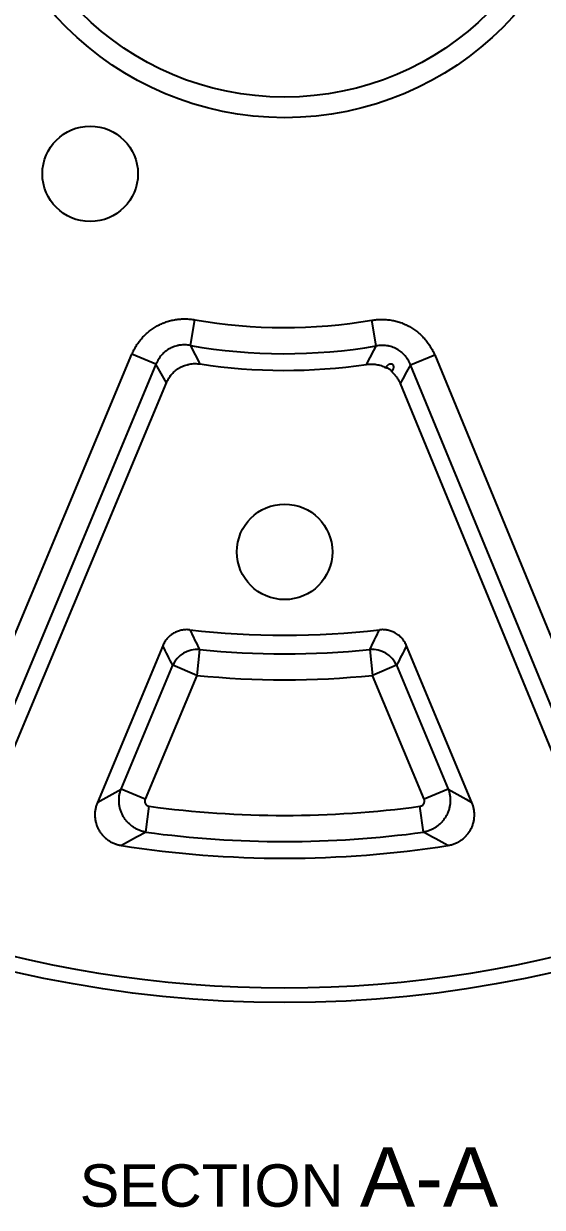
# Model space of a CAD drawing. Header units: millimetres. Extents: x -5 to 579, y 15 to 400.
# Drawn here: x 101.4 to 150.3, y 14.5 to 126.1 of the extents above; entities that cross this region are included whole.
import ezdxf

# ---------------------------------------------------------------- set-up
doc = ezdxf.new("R2010")
doc.units = ezdxf.units.MM
doc.layers.add('1', color=7, linetype='Continuous', true_color=0xffffff)
doc.styles.add('Arial', font='Arial')

msp = doc.modelspace()

# ---------------------------------------------------------------- linework, layer by layer
at = {"layer": '1'}
for p, q in [((117.104422, 95.793818), (117.5305, 98.218688)), ((134.612291, 95.75033), (134.198264, 98.177287)), ((95.724265, 56.923449), (111.594152, 94.969179)), ((113.866414, 94.021358), (111.594152, 94.969179)), ((137.841454, 93.961807), (140.118397, 94.898328)), ((140.118397, 94.898328), (155.799085, 56.77423)), ((113.866414, 94.021358), (97.996527, 55.975628)), ((153.522143, 55.837709), (137.841454, 93.961807)), ((98.885778, 54.015476), (114.840761, 92.265211)), ((136.858395, 92.210522), (152.623166, 53.881998)), ((114.50553, 67.48129), (108.341057, 52.70287)), ((117.961094, 67.126914), (117.713771, 64.685341)), ((134.006772, 67.126914), (134.254096, 64.685341)), ((143.626809, 52.70287), (137.462336, 67.48129)), ((110.57548, 53.967571), (115.441509, 65.633162)), ((117.713771, 64.685341), (115.441509, 65.633162)), ((136.526358, 65.633162), (134.254096, 64.685341)), ((136.526358, 65.633162), (141.392386, 53.967571)), ((117.713771, 64.685341), (112.847742, 53.01975)), ((139.120124, 53.01975), (134.254096, 64.685341)), ((112.847742, 53.01975), (110.57548, 53.967571)), ((141.392386, 53.967571), (139.120124, 53.01975)), ((112.905104, 49.90257), (113.236013, 52.34225)), ((139.062762, 49.90257), (138.731853, 52.34225))]:
    msp.add_line(p, q, dxfattribs=at)
for centre, radius in [((125.983933, 146.328381), 112.5), ((125.983933, 146.328381), 29.0555205562947), ((125.983933, 146.328381), 27.11592376850159), ((107.667151, 111.978084), 4.5), ((125.983933, 76.328381), 4.5)]:
    msp.add_circle(centre, radius, dxfattribs=at)
for radius, start, end in [(48.8467303657621, 260.03419699999995, 279.68117), (51.30874974829261, 260.03419699999995, 279.68117), (52.88407623149841, 261.330849, 278.38451799999996), (77.8618165994851, 263.414835, 276.585165), (79.6067730059246, 264.215862, 275.784138), (82.0608409645438, 264.215862, 275.784138), (94.8467303657621, 262.275757, 277.72424300000006), (97.30874974829261, 262.275757, 277.72424300000006), (98.88407623149843, 261.054748, 278.945252), (111.1021595611813, 251.780336, 288.219664)]:
    msp.add_arc((125.983933, 146.328381), radius, start, end, dxfattribs=at)
for centre, major_axis, start_param, end_param in [((117.713771, 64.685341), (-2.226900919878231, -1.136183212798662), 4.151458641496596, 5.403394887638064), ((134.254096, 64.685341), (-2.226900919878225, 1.136183212798674), 4.021383073131314, 5.273319319272791)]:
    msp.add_ellipse(centre, major_axis=major_axis, ratio=0.97428, start_param=start_param, end_param=end_param, dxfattribs=at)
for points, knots in [([(111.5941520313039, 94.96917915512168), (111.6533683293205, 95.11114155872235), (111.7828110575417, 95.38812829035294), (112.0091726329843, 95.78331902458334), (112.1814365505969, 96.033321825144), (112.3645431698851, 96.2764920570913), (112.4615168432932, 96.39466151076647), (112.6667060627474, 96.62391631044312), (112.7734736382408, 96.73337986598105), (112.99501221445, 96.94215751477836), (113.2245906475967, 97.14082380520553), (113.4701196714955, 97.31942977110647), (113.6603233336227, 97.4457667682097), (113.7247353252255, 97.48660790050299), (113.8556095824872, 97.56571162968811), (113.9221161881833, 97.6039984870122), (114.1244954072688, 97.71476414481937), (114.2615982165335, 97.7822770388108), (114.5400286689618, 97.90505231541167), (114.8226846262167, 98.0155751351796), (115.1136911923715, 98.10188416765487), (115.4089092140725, 98.17598148119936), (115.558668816335, 98.20693243879948), (115.8623430319562, 98.25622894867796), (116.0141359981343, 98.27423442657118), (116.3176367936854, 98.29743333206541), (116.6210524384062, 98.30781807667535), (117.0759243095808, 98.28553307976284), (117.3790036476746, 98.24530778084318), (117.5305000770916, 98.21868809472369)], [0, 0, 0, 0, 0.0625000000000013, 0.1250000000000026, 0.1875000000000039, 0.1875000000000039, 0.2500000000000053, 0.2500000000000053, 0.3125000000000066, 0.3125000000000066, 0.3750000000000079, 0.4375000000000092, 0.4375000000000092, 0.4687500000000096, 0.4687500000000096, 0.50000000000001, 0.50000000000001, 0.5625000000000088, 0.5625000000000088, 0.6250000000000075, 0.6875000000000063, 0.6875000000000063, 0.750000000000005, 0.750000000000005, 0.8125000000000038, 0.8125000000000038, 0.8750000000000026, 0.9375000000000013, 1, 1, 1, 1]), ([(134.198264490544, 98.17728712445378), (134.3498916197408, 98.2031539405377), (134.653170083771, 98.24187424760494), (135.1081585671854, 98.26189832212346), (135.4115311759948, 98.25000493770713), (135.7149276235749, 98.22529546092267), (135.8666377645794, 98.20653384343115), (136.1700827631562, 98.15572259886324), (136.319672102874, 98.12402956576562), (136.6145541975563, 98.04845302314935), (136.9051906361286, 97.96067571792715), (137.187403970675, 97.84869289771211), (137.3958654944478, 97.75551430325076), (137.4648189091482, 97.72292090337129), (137.6016430493391, 97.65462277436534), (137.6695580391882, 97.61889351738168), (137.8713712063836, 97.50710006765547), (138.1320912128843, 97.34758271294024), (138.4988890249128, 97.07794188230562), (138.7274244366969, 96.87817781077621), (138.9478924769017, 96.66832552088496), (139.0541237246877, 96.55832163130563), (139.2581557326533, 96.32806301297293), (139.3545348195235, 96.2094191713075), (139.5364208932656, 95.96535289818843), (139.707432891269, 95.71450680343685), (139.931822386293, 95.31820602662293), (140.0598863039014, 95.04058245380944), (140.1183965095124, 94.89832793786428)], [0, 0, 0, 0, 0.062500000000001, 0.125000000000002, 0.187500000000003, 0.187500000000003, 0.250000000000004, 0.250000000000004, 0.312500000000005, 0.312500000000005, 0.375000000000006, 0.437500000000007, 0.437500000000007, 0.4687500000000075, 0.4687500000000075, 0.500000000000008, 0.500000000000008, 0.562500000000007, 0.625000000000006, 0.687500000000005, 0.687500000000005, 0.750000000000004, 0.750000000000004, 0.812500000000003, 0.812500000000003, 0.875000000000002, 0.937500000000001, 1, 1, 1, 1]), ([(117.1044221018372, 95.79381758293138), (116.9393819728427, 95.82613805236122), (116.7738292399496, 95.84441241813025), (116.4417058657369, 95.85307138163869), (116.2751357003928, 95.8434690306528), (116.0662380009064, 95.81269726269676), (116.0246727731549, 95.80563256087228), (115.9422084771937, 95.78974557184125), (115.9012697792441, 95.78091749171749), (115.7793253537107, 95.7518056691157), (115.6991898055563, 95.72889883229294), (115.4622508788147, 95.64972517313339), (115.3088889298901, 95.58308444025995), (115.1232570247841, 95.48148460507325), (115.0866882106464, 95.46037959602572), (115.0148070886932, 95.41672457085966), (114.979467440758, 95.39415959356074), (114.8752214230366, 95.32428885059197), (114.7409482823059, 95.22533337150625), (114.615956523489, 95.11498732980778), (114.5257055018341, 95.02794124721791), (114.4962047084481, 94.9982105436466), (114.4383801088546, 94.93730467015725), (114.4100334003226, 94.90610310083352), (114.2715261614115, 94.74670643069774), (114.1736650442074, 94.61156052121203), (114.0019633774583, 94.32711243798829), (113.9281340919257, 94.17780362808782), (113.8664140768621, 94.02135816133048)], [0, 0, 0, 0, 0.1250000000000023, 0.1250000000000023, 0.2500000000000047, 0.2500000000000047, 0.2812500000000062, 0.2812500000000062, 0.3125000000000076, 0.3125000000000076, 0.3750000000000105, 0.3750000000000105, 0.5000000000000162, 0.5000000000000162, 0.5312500000000173, 0.5312500000000173, 0.5625000000000185, 0.5625000000000185, 0.6250000000000218, 0.6875000000000251, 0.6875000000000251, 0.7187500000000254, 0.7187500000000254, 0.7500000000000258, 0.7500000000000258, 0.8750000000000129, 0.8750000000000129, 1, 1, 1, 1]), ([(137.8414539564054, 93.96180668887567), (137.7805123725358, 94.11855558451416), (137.7074273676636, 94.26822570769923), (137.5371487493907, 94.55351268330782), (137.4399663954102, 94.68913609687061), (137.3022651985438, 94.8492088702406), (137.2740704556682, 94.88055556373806), (137.2165519809939, 94.9417465873959), (137.1872022114318, 94.97162125305194), (137.0973987519795, 95.05910401242363), (137.0351939088752, 95.11457452758745), (136.8416006757184, 95.2724674256763), (136.703286508829, 95.36643576725334), (136.5181758706937, 95.46898234618763), (136.4807884729577, 95.48860073315899), (136.4054643530433, 95.52600303979698), (136.3675003787589, 95.5438020590147), (136.2527176704972, 95.59453740058888), (136.0973017724408, 95.65509599723663), (135.9372223526075, 95.70171966169505), (135.8154077358013, 95.73144317039618), (135.7745099793966, 95.74047584478676), (135.6921230492493, 95.75677398733393), (135.650599324185, 95.76404469257929), (135.4418417546009, 95.79585918490994), (135.2753120278941, 95.80629045398004), (134.943136445294, 95.79928257114473), (134.7774910043524, 95.7818303233292), (134.6122910369675, 95.75032988156308)], [0, 0, 0, 0, 0.1249999999999916, 0.1249999999999916, 0.2499999999999833, 0.2499999999999833, 0.281249999999983, 0.281249999999983, 0.3124999999999827, 0.3124999999999827, 0.374999999999981, 0.374999999999981, 0.4999999999999811, 0.4999999999999811, 0.531249999999983, 0.531249999999983, 0.5624999999999849, 0.5624999999999849, 0.6249999999999876, 0.6874999999999901, 0.6874999999999901, 0.7187499999999915, 0.7187499999999915, 0.7499999999999928, 0.7499999999999928, 0.8749999999999963, 0.8749999999999963, 1, 1, 1, 1]), ([(114.8407608983302, 92.26521112013009), (114.9042572804754, 92.41743439870703), (114.9793709383464, 92.56251567705078), (115.1090252436792, 92.76969638281088), (115.1550881788427, 92.83700768817874), (115.2285225569251, 92.93530654179695), (115.2537249064604, 92.96762759248074), (115.3056014909027, 93.03136481684328), (115.3323373603337, 93.06284772416338), (115.4687067886896, 93.21677378498003), (115.5866485148125, 93.32928761123623), (115.7764567527225, 93.48256665877511), (115.8746011619209, 93.55531358442792), (115.9948639937959, 93.63326421641146), (116.0476609062451, 93.66516314465228), (116.0831406256376, 93.68609059393371), (116.1010247326941, 93.69638626252211), (116.2624770792433, 93.787079162782), (116.4108388397534, 93.85460466363156), (116.6403761026131, 93.9370084611918), (116.7180603802749, 93.96131255248159), (116.8363631093729, 93.99297290592422), (116.8760937687712, 94.00272607636168), (116.9561555524814, 94.02061125004326), (116.9965567142606, 94.02875555781398), (117.1992823010773, 94.06520848312596), (117.3616855471346, 94.08048110905163), (117.6869165960348, 94.0845560208459), (117.8497444471523, 94.07335529687987), (118.0127913764994, 94.04849544547395)], [0, 0, 0, 0, 0.1250000000000113, 0.1250000000000113, 0.1875000000000147, 0.1875000000000147, 0.2187500000000163, 0.2187500000000163, 0.250000000000018, 0.250000000000018, 0.3750000000000255, 0.3750000000000255, 0.4375000000000282, 0.46875000000003, 0.484375000000031, 0.484375000000031, 0.500000000000032, 0.500000000000032, 0.6250000000000236, 0.6250000000000236, 0.6875000000000195, 0.6875000000000195, 0.7187500000000175, 0.7187500000000175, 0.7500000000000153, 0.7500000000000153, 0.8750000000000077, 0.8750000000000077, 1, 1, 1, 1]), ([(133.6952626320039, 94.0095418395735), (133.8493444667515, 94.0322521256524), (134.0033084053865, 94.04279469429716), (134.311006618202, 94.0401768262404), (134.4647409177131, 94.0270190038485), (134.6951622708457, 93.98869506816115), (134.7710362696175, 93.97295467192748), (134.9206936987097, 93.93575069725497), (134.9945232249246, 93.91427915383352), (135.2130433580863, 93.8413394832609), (135.3547837139594, 93.78139856809112), (135.4924485063902, 93.70975309482046)], [0, 0, 0, 0, 0.2500000000000013, 0.2500000000000013, 0.5000000000000027, 0.5000000000000027, 0.625000000000002, 0.625000000000002, 0.7500000000000013, 0.7500000000000013, 1, 1, 1, 1]), ([(136.0830920648254, 93.30347732171879), (136.0887621232175, 93.311307705709), (136.0943581495659, 93.31920227550202), (136.1212007677486, 93.3579387856908), (136.141360859489, 93.3897298254147), (136.1788011347871, 93.45585059169784), (136.1961339646446, 93.4901364149924), (136.2265775479926, 93.56238251783154), (136.2397310395975, 93.60031427768655), (136.254206754877, 93.66161430718057), (136.2581442331168, 93.68280372180968), (136.2635602000025, 93.72711109219335), (136.2651177076236, 93.75013363793231), (136.2644015502397, 93.78688943874108), (136.2636428384612, 93.7995197933556), (136.2605545840926, 93.82590193710234), (136.2582488615546, 93.83963772678085), (136.2527649931352, 93.86165891052184), (136.2505950754846, 93.86923132502409), (136.2452804342797, 93.88499158298596), (136.242144197696, 93.89317871955771), (136.2343120510291, 93.91054030786997), (136.2296740254748, 93.91963055892188), (136.2206758709674, 93.93438153259406), (136.217330650193, 93.93948834555532), (136.2114972955731, 93.9475927304317), (136.209415208418, 93.95036913824106), (136.204884481608, 93.95612078203283), (136.2024199824929, 93.9591153000648), (136.1970670518174, 93.96527473533857), (136.1941884798486, 93.96843051432108), (136.1878589423815, 93.97495683083356), (136.1843883372567, 93.97834254089776), (136.1787829911018, 93.983443416369), (136.1768414977259, 93.98515407753382), (136.1727872167846, 93.98859961087669), (136.1706623079198, 93.99034314112949), (136.1642040859412, 93.99544641345156), (136.1596744824612, 93.99876663643019), (136.1505336273212, 94.00496787547625), (136.1460040447627, 94.00779993574069), (136.1371119942497, 94.01297366404239), (136.1328775162528, 94.0152445480875), (136.1246973567973, 94.01935423551978), (136.120730135456, 94.02120031254202), (136.1131557183962, 94.02450824794403), (136.1095404588618, 94.02597552663103), (136.0990630731019, 94.02997701462037), (136.0925624691048, 94.03211831735436), (136.0801424963209, 94.0357681970919), (136.0743118675146, 94.03724665424092), (136.0575703967557, 94.0410098939854), (136.0473823800262, 94.04263944839578), (136.0280414099688, 94.04496150145062), (136.0189097007206, 94.04563487726872), (136.0013418916392, 94.04635121884277), (135.9929025264063, 94.046385927597), (135.9685500946649, 94.04572841754967), (135.9535798739054, 94.0442928276056), (135.9253168324843, 94.04013448992538), (135.9120344497565, 94.03740278512528), (135.8866983057719, 94.03101813334555), (135.8746485703516, 94.02736177172119), (135.8399190293098, 94.01535112887538), (135.8186373684004, 94.00597292654737), (135.7784946897465, 93.9855155750949), (135.7596239278359, 93.97442603846542), (135.72378762718, 93.95105556500616), (135.7068358161984, 93.9387578088506), (135.6583238076017, 93.90043850258353), (135.6290798634029, 93.87301279781539), (135.5882933098376, 93.83012238789638), (135.5752186683626, 93.81552719277197), (135.5499198366363, 93.78586091747493), (135.5376971571384, 93.77078880841785), (135.5143387286197, 93.74046285835433), (135.5031941891691, 93.72522224153963), (135.4924619491257, 93.70976669471256)], [0, 0, 0, 0, 0.0240717332085143, 0.0240717332085143, 0.117101453771459, 0.117101453771459, 0.2101311743344038, 0.2101311743344038, 0.3031608948973486, 0.3031608948973486, 0.3496757551788223, 0.3496757551788223, 0.3961906154602959, 0.3961906154602959, 0.4194480456010327, 0.4194480456010327, 0.4427054757417696, 0.4427054757417696, 0.4543341908121374, 0.4543341908121374, 0.4659629058825053, 0.4659629058825053, 0.4775916209528732, 0.4775916209528732, 0.4834059784880573, 0.4834059784880573, 0.4863131572556497, 0.4863131572556497, 0.4892203360232421, 0.4892203360232421, 0.4921275147908346, 0.4921275147908346, 0.495034693558427, 0.495034693558427, 0.4964882829422227, 0.4964882829422227, 0.4979418723260184, 0.4979418723260184, 0.5008490510936071, 0.5008490510936071, 0.5037562298611957, 0.5037562298611957, 0.5066634086287846, 0.5066634086287846, 0.5095705873963732, 0.5095705873963732, 0.5124777661639619, 0.5124777661639619, 0.5182921236991394, 0.5182921236991394, 0.5241064812343167, 0.5241064812343167, 0.5357351963046714, 0.5357351963046714, 0.547363911375026, 0.547363911375026, 0.5589926264453808, 0.5589926264453808, 0.5822500565860902, 0.5822500565860902, 0.6055074867267998, 0.6055074867267998, 0.6287649168675092, 0.6287649168675092, 0.6752797771489286, 0.6752797771489286, 0.7217946374303478, 0.7217946374303478, 0.7683094977117672, 0.7683094977117672, 0.8613392182746057, 0.8613392182746057, 0.9078540785560241, 0.9078540785560241, 0.9543689388374422, 0.9543689388374422, 1, 1, 1, 1]), ([(135.4924485063888, 93.70975309481986), (135.5106552292613, 93.70837878126932), (135.5291303142971, 93.70631121500983), (135.5943600079736, 93.69670254240708), (135.6330927793606, 93.68718781357148), (135.7070818962055, 93.66246862740603), (135.7424901116451, 93.64720552348852), (135.8193404667182, 93.60514389773877), (135.8512340376338, 93.58357037233799), (135.9121045612461, 93.53442904782756), (135.9410168948302, 93.50690577652723), (136.0020935128802, 93.43661762497501), (136.0270552074072, 93.40214814578127), (136.0613705372696, 93.3452974212118), (136.0724352482617, 93.325154733485), (136.0830785513072, 93.30345894804523)], [0, 0, 0, 0, 0.0699387566186547, 0.0699387566186547, 0.2386664526774581, 0.2386664526774581, 0.4073941487362616, 0.4073941487362616, 0.576121844795065, 0.576121844795065, 0.7448495408538685, 0.7448495408538685, 0.9135772369126719, 0.9135772369126719, 1, 1, 1, 1]), ([(136.0830785513073, 93.30345894804525), (136.1670283435072, 93.22906321402266), (136.2469722954089, 93.14965824350566), (136.3417254627903, 93.0439285626779), (136.3603751730972, 93.02250236836062), (136.3969304664579, 92.9792658072229), (136.414859084919, 92.95742988847388), (136.4676109971023, 92.89127741210368), (136.5014011870337, 92.84631665777687), (136.5987119679378, 92.70890289442684), (136.7176583196349, 92.5189493070805), (136.8151646510119, 92.31562669468477), (136.8583950432477, 92.21052163724386)], [0, 0, 0, 0, 0.2499999999999812, 0.2499999999999812, 0.3124999999999778, 0.3124999999999778, 0.3749999999999744, 0.3749999999999744, 0.4999999999999795, 0.4999999999999795, 0.7499999999999898, 1, 1, 1, 1]), ([(117.0547449613466, 68.9802581671729), (116.9221849522109, 68.99556110176565), (116.7901920179242, 69.00008010260942), (116.5273048729171, 68.98822392765939), (116.396410581327, 68.97185028970712), (116.2335097559697, 68.9377474718545), (116.2009548995509, 68.93023423404983), (116.1365187825305, 68.91397145499661), (116.0406478752528, 68.88767743838856), (115.9470900533838, 68.85577294192858), (115.7630165917468, 68.78458501638464), (115.6443377608739, 68.72733495701945), (115.5011855379663, 68.64316851425771), (115.472753252272, 68.62565967880356), (115.4167636094995, 68.5895730663461), (115.334161654859, 68.53389668436586), (115.2556272783423, 68.47367034436908), (115.103870033149, 68.34727625724354), (115.0097477511967, 68.25512834120512), (114.9010390203402, 68.12993862843487), (114.8797470986992, 68.10439751601777), (114.838077069209, 68.05229310691055), (114.817820102483, 68.02588077940968), (114.7587979050986, 67.94563673601569), (114.7217590712922, 67.89077509954608), (114.617434790758, 67.72217359768106), (114.556899631818, 67.60444193704433), (114.5055298187194, 67.48129033209351)], [0, 0, 0, 0, 0.1249999999999882, 0.1249999999999882, 0.2499999999999764, 0.2499999999999764, 0.2812499999999722, 0.2812499999999722, 0.312499999999968, 0.3749999999999597, 0.3749999999999597, 0.4999999999999383, 0.4999999999999383, 0.5312499999999376, 0.5312499999999376, 0.5624999999999369, 0.6249999999999416, 0.6249999999999416, 0.7499999999999608, 0.7499999999999608, 0.7812499999999656, 0.7812499999999656, 0.8124999999999705, 0.8124999999999705, 0.87499999999998, 0.87499999999998, 1, 1, 1, 1]), ([(137.4623363981085, 67.48129033209351), (137.4109681698818, 67.60443813754593), (137.3505532273966, 67.72188490530823), (137.2121683989347, 67.94571570671312), (137.1342000888164, 68.05210073342677), (137.025270735917, 68.1778545305404), (137.0028824133521, 68.2026641948598), (136.9573525985716, 68.25110292172118), (136.8877881012552, 68.32215682839436), (136.8144722558476, 68.38847143049313), (136.6629030079247, 68.51486272063477), (136.5553050228215, 68.59084627110735), (136.4123618778789, 68.67515579241412), (136.3832978120236, 68.69150787660188), (136.3245375616423, 68.72299273836445), (136.2357242267077, 68.76825062478083), (136.144930753909, 68.8077136652417), (135.9607575694098, 68.87907115393948), (135.8345431491627, 68.91659824285014), (135.6724177976064, 68.95075544924748), (135.6397735818958, 68.95694556455966), (135.5740398826087, 68.96802272495933), (135.5410413574921, 68.97289211612187), (135.4421510298945, 68.98544168758282), (135.37616353687, 68.991101229294), (135.1780227827939, 69.00011783457617), (135.0456923551629, 68.9955623820755), (134.9131212554812, 68.98025816717286)], [0, 0, 0, 0, 0.125000000000005, 0.125000000000005, 0.2500000000000099, 0.2500000000000099, 0.2812500000000059, 0.2812500000000059, 0.312500000000002, 0.3750000000000021, 0.3750000000000021, 0.500000000000001, 0.500000000000001, 0.5312500000000031, 0.5312500000000031, 0.5625000000000052, 0.6250000000000038, 0.6250000000000038, 0.7500000000000007, 0.7500000000000007, 0.7812500000000001, 0.7812500000000001, 0.8124999999999994, 0.8124999999999994, 0.8749999999999998, 0.8749999999999998, 1, 1, 1, 1]), ([(112.905104082836, 49.90256994810947), (112.7955194914383, 49.92106705085239), (112.6872646199924, 49.94571727808886), (112.5268666500631, 49.99187477178428), (112.4736242435548, 50.00883619360025), (112.3686085600896, 50.04556862917549), (112.316779830351, 50.06534829282332), (112.1632939185505, 50.12885048103536), (111.963968256653, 50.22459725480994), (111.775197108657, 50.34231115968997), (111.6606114241091, 50.42295102459779), (111.6378303603692, 50.4394594892708), (111.592810028243, 50.4730466577228), (111.5261056199195, 50.52426761510483), (111.4618482215243, 50.57797739256425), (111.3365433455759, 50.68866171352688), (111.1780111370395, 50.84492769938886), (111.0364856055784, 51.01849094586379), (110.953527923894, 51.13255765863659), (110.9372286952661, 51.15563070302528), (110.9053784350619, 51.20205571973347), (110.8586531451578, 51.27221058935112), (110.8150407274116, 51.34389905261466), (110.7319050800153, 51.48929056603713), (110.6819210549285, 51.58889819386619), (110.592816902313, 51.79346567426181), (110.553695571623, 51.89842493408521), (110.4867167325139, 52.11389270234136), (110.4594693163958, 52.22245819713957), (110.4170774877868, 52.44088511938139), (110.4019185102431, 52.55079835934913), (110.3836622707624, 52.7720229641031), (110.3805636433674, 52.88333417066465), (110.3852985757994, 53.05138857107906), (110.3884354865817, 53.10716119856973), (110.3977435802632, 53.21791215051061), (110.40391623782, 53.2729423399894), (110.42692440751, 53.43701196519667), (110.4482363898969, 53.5450335786462), (110.5027962962699, 53.75836287614644), (110.5360428585203, 53.86367086987937), (110.5754802985743, 53.96757120035858)], [0, 0, 0, 0, 0.0625000000000061, 0.0625000000000061, 0.0937500000000096, 0.0937500000000096, 0.1250000000000131, 0.1250000000000131, 0.1875000000000192, 0.2500000000000254, 0.2500000000000254, 0.2656250000000249, 0.2656250000000249, 0.2812500000000245, 0.3125000000000237, 0.3125000000000237, 0.3750000000000271, 0.4375000000000306, 0.4375000000000306, 0.453125000000032, 0.453125000000032, 0.4687500000000333, 0.5000000000000293, 0.5000000000000293, 0.5625000000000278, 0.5625000000000278, 0.6250000000000261, 0.6250000000000261, 0.6875000000000244, 0.6875000000000244, 0.7500000000000226, 0.7500000000000226, 0.812500000000021, 0.812500000000021, 0.8437500000000202, 0.8437500000000202, 0.8750000000000193, 0.8750000000000193, 0.9375000000000097, 0.9375000000000097, 1, 1, 1, 1]), ([(141.3923859182554, 53.96757120035359), (141.4318235528396, 53.86367035737227), (141.4652801651161, 53.75780614109547), (141.506539751187, 53.59607994867527), (141.5188205255183, 53.54156760322992), (141.5402153348084, 53.43239011908892), (141.5493499400128, 53.37767275730573), (141.5721506437142, 53.21314183760705), (141.5903038941771, 52.99275929789201), (141.5841687329096, 52.77037789484451), (141.5725186019491, 52.63074633472429), (141.5697915040066, 52.6027450717778), (141.5635714291853, 52.54692176839401), (141.5530987946212, 52.46347480555468), (141.5392418226656, 52.38088092387088), (141.5070883855101, 52.21681221516704), (141.4797470048868, 52.10892172876611), (141.4133019561378, 51.89610566934282), (141.3741993820894, 51.79117982050738), (141.317720110477, 51.66193851211005), (141.30605241891, 51.63621117473195), (141.282098139484, 51.58526103918683), (141.245189498218, 51.50948033480341), (141.2053840166964, 51.43561015840754), (141.1219676394403, 51.29037955695634), (141.0612944783686, 51.19689781246782), (140.9298380984534, 51.0166021184519), (140.8590559994544, 50.92978743036615), (140.7070094985295, 50.76307135108193), (140.6271130547238, 50.68467855345335), (140.460083429066, 50.53768062769394), (140.3729128746855, 50.46903670483326), (140.1912676177081, 50.34144920215438), (140.0967937420086, 50.2825045241315), (139.9494009801823, 50.20163348200204), (139.8996939215931, 50.17614537649087), (139.7994311512529, 50.12818876422672), (139.7488299413843, 50.10569530891402), (139.5956371469209, 50.0426053238584), (139.4916606438788, 50.00638575372393), (139.2800149531741, 49.9456172374815), (139.1723461867109, 49.92106695992575), (139.0627621339935, 49.90256994810828)], [0, 0, 0, 0, 0.0625000000000138, 0.0625000000000138, 0.093750000000017, 0.093750000000017, 0.1250000000000203, 0.1250000000000203, 0.1875000000000193, 0.2500000000000184, 0.2500000000000184, 0.26562500000002, 0.26562500000002, 0.2812500000000216, 0.3125000000000174, 0.3125000000000174, 0.3750000000000164, 0.3750000000000164, 0.4375000000000155, 0.4375000000000155, 0.4531250000000152, 0.4531250000000152, 0.4687500000000149, 0.5000000000000144, 0.5000000000000144, 0.5625000000000129, 0.5625000000000129, 0.6250000000000113, 0.6250000000000113, 0.6875000000000098, 0.6875000000000098, 0.7500000000000082, 0.7500000000000082, 0.8125000000000068, 0.8125000000000068, 0.843750000000006, 0.843750000000006, 0.8750000000000052, 0.8750000000000052, 0.9375000000000027, 0.9375000000000027, 1, 1, 1, 1]), ([(108.3410572899889, 52.70287009274789), (108.2976768642946, 52.5988718742331), (108.2230162130304, 52.38805208137117), (108.171986860379, 52.1717183660885), (108.132917081515, 51.95259410750434), (108.1193597178834, 51.84163723414541), (108.1102598696423, 51.70111022500188), (108.10883918783, 51.67298788379678), (108.106799627822, 51.61688786660764), (108.1049378780213, 51.53287153079191), (108.1066351717933, 51.44925249984477), (108.1147272115363, 51.28253882619977), (108.1263709063367, 51.17209396866765), (108.1622484606712, 50.95260972494494), (108.1864802555829, 50.84357010827537), (108.2249967168869, 50.70818895635223), (108.2331089482613, 50.68117782460655), (108.2500501621249, 50.62760865829756), (108.2765745380341, 50.54780140563442), (108.3063980517482, 50.4696147183093), (108.3703815783335, 50.31537146996429), (108.4188060656743, 50.21537632418725), (108.5271877197109, 50.02105098557634), (108.5871435502927, 49.92672013643163), (108.6860522638456, 49.78963244531795), (108.7202652021443, 49.74503409898321), (108.7909040758436, 49.65826340822191), (108.8273643002044, 49.61604355475043), (108.94010910608, 49.49282097932546), (109.0197476731172, 49.41524487534566), (109.1458762511706, 49.30569590524608), (109.2106120534986, 49.25262913106241), (109.2778823091818, 49.20215169525321), (109.3232978991601, 49.16908114090093), (109.3463251989015, 49.15281244298596), (109.4624381016798, 49.07325042195932), (109.5581189444725, 49.01547731238232), (109.7548133018635, 48.91116107118727), (109.8558277125609, 48.86461982664827), (110.011316503187, 48.80316236167042), (110.0900549351794, 48.77452695320473), (110.170298556242, 48.74906129541942), (110.2241318184971, 48.73279495676437), (110.2512354399855, 48.72501277941343), (110.3870565474284, 48.68803911912703), (110.4970568411826, 48.66451907794595), (110.6083866358513, 48.64699520253929)], [0, 0, 0, 0, 0.062499999999991, 0.1249999999999819, 0.1249999999999819, 0.1874999999999729, 0.1874999999999729, 0.2031249999999707, 0.2031249999999707, 0.2187499999999684, 0.2499999999999717, 0.2499999999999717, 0.3124999999999706, 0.3124999999999706, 0.3749999999999694, 0.3749999999999694, 0.390624999999967, 0.390624999999967, 0.4062499999999646, 0.4374999999999598, 0.4374999999999598, 0.4999999999999573, 0.4999999999999573, 0.5624999999999548, 0.5624999999999548, 0.5937499999999567, 0.5937499999999567, 0.6249999999999586, 0.6249999999999586, 0.6874999999999624, 0.6874999999999624, 0.718749999999966, 0.7343749999999696, 0.7343749999999696, 0.749999999999973, 0.749999999999973, 0.8124999999999782, 0.8124999999999782, 0.8749999999999835, 0.8749999999999835, 0.906249999999986, 0.9218749999999886, 0.9218749999999886, 0.937499999999991, 0.937499999999991, 1, 1, 1, 1]), ([(112.8477423441326, 53.01975020656738), (112.8331096994098, 52.98467058346601), (112.8225609295349, 52.94863771586954), (112.8127998960247, 52.89317341426653), (112.8105654533752, 52.87444688485546), (112.8082417519847, 52.836495194961), (112.8081754323721, 52.81764168694524), (112.811172155469, 52.76143802171055), (112.8173891068066, 52.72444005851852), (112.8387632796576, 52.65144248374357), (112.8534915632601, 52.61691643218869), (112.8814434150984, 52.56801970523279), (112.8917757435027, 52.55216736369178), (112.9143751644301, 52.52163668333787), (112.9385614704601, 52.49272977780905), (112.965796896207, 52.4669428737387), (112.9873647072698, 52.44877046745725), (112.9947446291487, 52.44290808222588), (113.009890865376, 52.43157868655331), (113.0176824155322, 52.42609598101937), (113.0571946990354, 52.39997064636407), (113.0906751258382, 52.38301817666958), (113.1435813717374, 52.36325729468159), (113.161750904117, 52.35760607660933), (113.198557478169, 52.34838378859128), (113.2171776210568, 52.34480475337007), (113.2360129748429, 52.34224999785917)], [0, 0, 0, 0, 0.125000000000004, 0.125000000000004, 0.1875000000000059, 0.1875000000000059, 0.2500000000000079, 0.2500000000000079, 0.3749999999999657, 0.3749999999999657, 0.4999999999999235, 0.4999999999999235, 0.562499999999924, 0.562499999999924, 0.6249999999999244, 0.6874999999999248, 0.6874999999999248, 0.7187499999999399, 0.7187499999999399, 0.7499999999999549, 0.7499999999999549, 0.8749999999999695, 0.8749999999999695, 0.9374999999999848, 0.9374999999999848, 1, 1, 1, 1]), ([(138.731853241985, 52.34224999785917), (138.7695175018137, 52.34735863433363), (138.805939686842, 52.35647281869157), (138.8587292469538, 52.37608987115939), (138.8760162306145, 52.38362882726605), (138.9099359641355, 52.40080968631383), (138.9262364562404, 52.41028350096478), (138.9732145300151, 52.44128178826811), (139.0019938522447, 52.4653494192637), (139.0541715680658, 52.52069368191616), (139.0765154029358, 52.55085529579033), (139.1045735035702, 52.59969111895671), (139.1130277631819, 52.61661975445749), (139.1279452724746, 52.65155290705748), (139.1406595450407, 52.68703436996586), (139.1491404031518, 52.72356938502229), (139.1539165396832, 52.75136497595697), (139.1552438834649, 52.7606960481472), (139.1573621015098, 52.77949170145284), (139.1581537604272, 52.78898599241144), (139.1607202493761, 52.83628471022793), (139.1584215662651, 52.87374190863564), (139.1487256415062, 52.92937959819265), (139.1444162882856, 52.94791328545017), (139.1337664837958, 52.98433245957868), (139.127441448253, 53.00220739066144), (139.1201238726974, 53.01975020656228)], [0, 0, 0, 0, 0.1249999999999993, 0.1249999999999993, 0.1875000000000042, 0.1875000000000042, 0.2500000000000092, 0.2500000000000092, 0.375000000000019, 0.375000000000019, 0.500000000000029, 0.500000000000029, 0.562500000000014, 0.562500000000014, 0.6249999999999989, 0.6874999999999839, 0.6874999999999839, 0.7187499999999764, 0.7187499999999764, 0.7499999999999689, 0.7499999999999689, 0.8749999999999845, 0.8749999999999845, 0.9374999999999921, 0.9374999999999921, 1, 1, 1, 1]), ([(141.3594795809766, 48.64699520253932), (141.4707922812769, 48.66451638720552), (141.6894842852994, 48.71134589521685), (141.9004947876941, 48.78119442079935), (142.107617875974, 48.86269229024087), (142.2092364476552, 48.90926369553239), (142.3337091315418, 48.97512108160078), (142.358408950019, 48.98864155123778), (142.4072653877729, 49.01628970923805), (142.4798088822885, 49.05871205043194), (142.5501497705857, 49.10395793773213), (142.6879244203189, 49.19817639150993), (142.7759068494583, 49.26594627801423), (142.9440800192982, 49.41147430555981), (143.0242720375728, 49.48923080886429), (143.1194207621085, 49.59295303153336), (143.138180846254, 49.61401170338955), (143.1749396421993, 49.6565022690837), (143.2290295840422, 49.7208995658202), (143.2800110598496, 49.7872583079935), (143.3778881073781, 49.92255400224623), (143.4377040341653, 50.01618089916229), (143.5464694756343, 50.2102914108081), (143.5954202492622, 50.31077423114155), (143.6603898038242, 50.46683458911568), (143.6804602115164, 50.51933930814833), (143.7173750535009, 50.62496279715674), (143.7342420652339, 50.67813582122032), (143.7801530376861, 50.83872029452912), (143.8045210799868, 50.94719393184704), (143.8317732087577, 51.1120169738042), (143.8393037021039, 51.16731089425322), (143.8482440082741, 51.25078683852644), (143.8508313095577, 51.27870138244919), (143.8552132976893, 51.33471052168231), (143.8570098376081, 51.36284759482601), (143.86396353431, 51.50343233437766), (143.8630587016679, 51.61519896170644), (143.8488893461866, 51.83739231916947), (143.835622745264, 51.94781882402154), (143.8065282444983, 52.11246180729316), (143.795294179256, 52.16717629707027), (143.7761175798107, 52.24899592727411), (143.7693375761734, 52.27622709605741), (143.7549956348449, 52.33060466521745), (143.7474277384863, 52.35776888913222), (143.7077793921019, 52.49283344646857), (143.6701960365197, 52.59885585035434), (143.626808926839, 52.70287009274789)], [0, 0, 0, 0, 0.0625000000000152, 0.1250000000000304, 0.1250000000000304, 0.1875000000000456, 0.1875000000000456, 0.2031250000000476, 0.2031250000000476, 0.2187500000000496, 0.2500000000000513, 0.2500000000000513, 0.3125000000000518, 0.3125000000000518, 0.3750000000000523, 0.3750000000000523, 0.3906250000000521, 0.3906250000000521, 0.4062500000000519, 0.4375000000000443, 0.4375000000000443, 0.5000000000000228, 0.5000000000000228, 0.5625000000000012, 0.5625000000000012, 0.5937499999999903, 0.5937499999999903, 0.6249999999999796, 0.6249999999999796, 0.687499999999965, 0.687499999999965, 0.7187499999999577, 0.7187499999999577, 0.7343749999999579, 0.7343749999999579, 0.749999999999958, 0.749999999999958, 0.8124999999999738, 0.8124999999999738, 0.8749999999999896, 0.8749999999999896, 0.9062499999999938, 0.9062499999999938, 0.9218749999999962, 0.9218749999999962, 0.9374999999999986, 0.9374999999999986, 1, 1, 1, 1])]:
    msp.add_open_spline(points, degree=3, knots=knots, dxfattribs=at)
for points in [[(117.1044221018373, 95.79381758293157), (117.4047394175043, 95.20799369747454), (117.7075819510148, 94.62630081784592), (118.0127859550624, 94.0484973769382)], [(133.695268062969, 94.00954374408144), (134.003338688987, 94.58582387543805), (134.3090671953995, 95.1660051287378), (134.6122910369679, 95.75032988156448)], [(114.8407572369664, 92.26520954170581), (114.5140684040971, 92.84630796866051), (114.18924459697, 93.43159695039573), (113.8664140768621, 94.02135816133048)], [(137.8414539564035, 93.96180668888073), (137.515697628511, 93.37365649932504), (137.1879702551502, 92.78998838595302), (136.8583986967251, 92.21052004065024)], [(117.0547517434874, 68.9802441235128), (117.355544266651, 68.3600798611132), (117.6576811965824, 67.74234192937386), (117.9610937333265, 67.12691396892288)], [(134.0067724835014, 67.12691396892288), (134.3101850203362, 67.74234192955797), (134.6123219501287, 68.3600798610129), (134.9131144733405, 68.98024412351278)], [(115.4415085982356, 65.63316152844978), (115.1284352901886, 66.24678020352398), (114.8164263201941, 66.86277617711264), (114.5055377079647, 67.48127457447984)], [(137.4623285088631, 67.48127457447984), (137.1514398966337, 66.86277617711264), (136.8394309266392, 66.24678020352398), (136.5263576185923, 65.63316152844978)], [(108.3410049916689, 52.70282769047359), (109.0833817120564, 53.11783538210979), (109.8281603159606, 53.53928734559032), (110.5754802985743, 53.96757120035858)], [(141.3923859182536, 53.96757120035858), (142.1397059008673, 53.53928734559032), (142.8844845047714, 53.11783538210979), (143.6268612251589, 52.70282769047358)], [(112.905104082836, 49.90256994810947), (112.1366411313337, 49.47718714652481), (111.3711188934592, 49.05879417273498), (110.6083760533655, 48.64698103719947)], [(141.3594901634623, 48.64698103719949), (140.5967473233686, 49.05879417273499), (139.8312250854941, 49.47718714652482), (139.0627621339918, 49.90256994810947)]]:
    msp.add_open_spline(points, degree=3, dxfattribs=at)

# ---------------------------------------------------------------- texts
at = {"layer": '1', "insert": (106.680244, 14.524227), "char_height": 4, "attachment_point": 7, "line_spacing_factor": 1.047437, "style": 'Arial'}
msp.add_mtext('\\fArial|b0|i0;\\W1.0000;SECTION \\H5.60;A-A\\H4.00;', dxfattribs=at)

doc.saveas('drawing.dxf')
